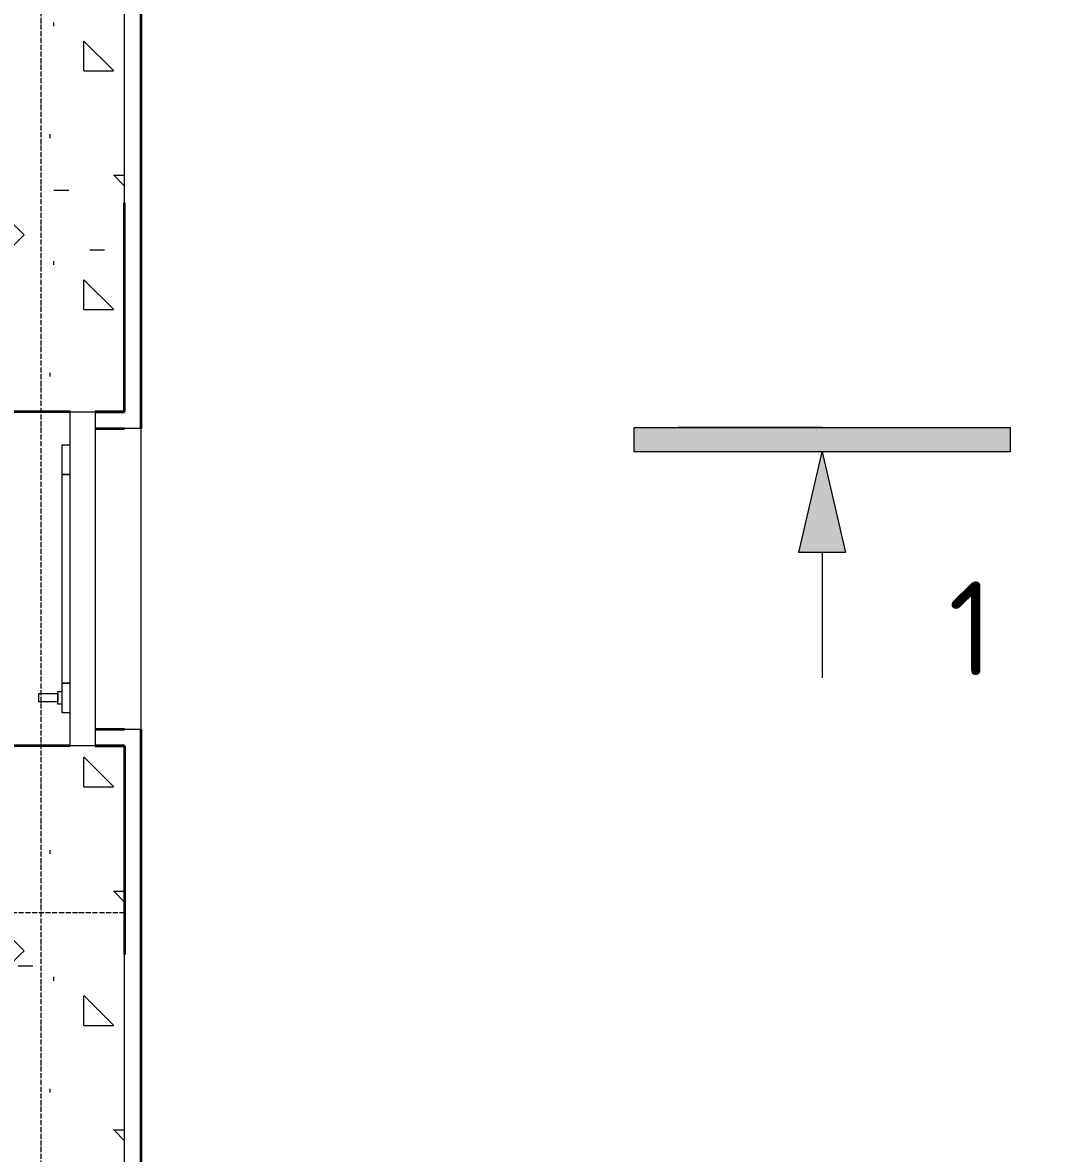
# Model space of a CAD drawing. Header units: millimetres. Extents: x -3455 to 18297, y 115676 to 128916.
# Drawn here: x 15856 to 18297, y 121423 to 124132 of the extents above; entities that cross this region are included whole.
import ezdxf

# ---------------------------------------------------------------- set-up
doc = ezdxf.new("R2010")
doc.units = ezdxf.units.MM
doc.linetypes.add('Осевая 12-2-2', pattern=[16, 12, -2, 0, -2])
doc.linetypes.add('Штрих', pattern=[6.35, 3.175, -3.175])
for name, color, linetype, lineweight in [('A-GENM', 9, 'Continuous', 13), ('A-GLAZ', 8, 'Continuous', 13), ('A-WALL', 8, 'Continuous', 13), ('A-WALL-PATT', 8, 'Continuous', 13), ('G-ANNO-SYMB', 8, 'Штрих', 13), ('S-GRID', 8, 'Continuous', 13), ('АР_подложка', 8, 'Continuous', 13)]:
    doc.layers.add(name, color=color, linetype=linetype, lineweight=lineweight)
doc.styles.add('GOST Common', font='GOST_Common.ttf', dxfattribs={"height": 225})

# ---------------------------------------------------------------- blocks, each defined once
blk = doc.blocks.new('INT 20 Окно Прямоугольник 1ст - INT 20 Окно Прямоугольник 1ст 800-750h-2861357-Планировочное решение')
at = {"layer": 'A-GLAZ'}
for p, q in [((-400, 130), (400, 130)), ((-400, 70), (-400, 130)), ((400, 130), (400, 70)), ((400, 70), (-400, 70))]:
    blk.add_line(p, q, dxfattribs=at)
blk = doc.blocks.new('INT 20 Откосы окон снаружи Прямоугольник - INT 20 Откосы окон снаружи Прямоугольник-2855487-Планировочное решение')
at = {"layer": 'A-WALL', "lineweight": 35}
for p, q in [((-416.7, -80), (-416.7, -10)), ((-376.7, -80), (-376.7, -10)), ((343.3, -80), (343.3, -10)), ((383.3, -80), (383.3, -10))]:
    blk.add_line(p, q, dxfattribs=at)
blk = doc.blocks.new('INT 20 Створка - 04_ Левое поворотно-откидное-2844988-Планировочное решение')
at = {"layer": 'A-GENM'}
for p, q in [((170, -60), (170, -50)), ((200, -50), (200, -60)), ((200, -60), (170, -60)), ((175, -105), (175, -60)), ((175, -60), (195, -60)), ((195, -60), (195, -105)), ((195, -105), (175, -105))]:
    blk.add_line(p, q, dxfattribs=at)
at = {"layer": 'A-GLAZ'}
for p, q in [((-420, -30), (-420, -50)), ((-420, -50), (-350, -50)), ((-350, -50), (-350, -30)), ((-350, -30), (-350, -50)), ((-350, -50), (150, -50)), ((150, -30), (150, -50)), ((150, -50), (150, -30)), ((150, -50), (220, -50)), ((220, -50), (220, -30))]:
    blk.add_line(p, q, dxfattribs=at)
blk = doc.blocks.new('INT 20 Подоконник - Подоконник снаружи-2855419-Планировочное решение')
at = {"layer": 'A-GLAZ'}
for p, q in [((310, 110), (-410, 110)), ((-410, 110), (-410, 100)), ((310, 100), (310, 110)), ((-410, 100), (-410, 70)), ((310, 70), (310, 100))]:
    blk.add_line(p, q, dxfattribs=at)
blk = doc.blocks.new('Разрез - Сверху-1538599-Планировочное решение')
at = {"layer": 'G-ANNO-SYMB', "linetype": 'Continuous'}
for points in [[(-6, 0), (6, 0), (6, -0.784), (-6, -0.784)], [(-0.743, -4), (0, -0.784), (0.743, -4)]]:
    blk.add_hatch(color=256, dxfattribs=at).paths.add_polyline_path(points)
for p, q in [((-6, 0), (-6, -0.784)), ((6, 0), (-6, 0)), ((6, -0.784), (6, 0)), ((-6, -0.784), (6, -0.784)), ((0, -0.784), (-0.743, -4)), ((0.743, -4), (0, -0.784)), ((-0.743, -4), (0.743, -4)), ((0, -4), (0, -8))]:
    blk.add_line(p, q, dxfattribs=at)
blk = doc.blocks.new('АР_bath')
at = {"layer": 'A-WALL-PATT', "lineweight": 9}
h = blk.add_hatch(dxfattribs=at)
h.set_pattern_fill('FP_1', color=256, style=0, pattern_type=2)
h.set_pattern_definition([(0, (0, 0), (571.5, 571.5), [71.437, -500.062]), (90, (0, 0), (-571.5, 571.5), [71.437, -500.062]), (135, (71.44, 0), (-571.501, 0), [101.028, -707.195]), (0, (71.44, 321.47), (571.5, 571.5), [71.437, -500.062]), (45, (107.16, 285.75), (0, 571.501), [50.514, -757.709]), (135, (107.16, 285.75), (-571.501, 0), [50.514, -757.709]), (0, (285.75, 464.34), (571.5, 571.5), [101.028, -470.472]), (45, (285.75, 464.34), (0, 571.501), [71.437, -736.786]), (135, (386.78, 464.34), (-571.501, 0), [71.437, -736.786]), (90, (392.9, 142.9), (-571.5, 571.5), [71.437, -500.062]), (45, (392.9, 142.88), (0, 571.501), [50.514, -757.709]), (135, (428.62, 178.6), (-571.501, 0), [50.514, -757.709]), (0, (71.44, 142.9), (571.5, 571.5), [35.719, -478.631]), (0, (500.06, 285.75), (571.5, 571.5), [35.719, -478.631]), (90, (321.47, 357.2), (-571.5, 571.5), [35.719, -478.631]), (135, (392.9, 35.7), (-571.501, 0), [50.514, -757.709]), (135, (142.88, 428.62), (-571.501, 0), [50.514, -757.709]), (45, (267.9, 187.52), (0, 571.501), [50.514, -757.709]), (90, (196.45, 71.44), (-571.5, 571.5), [8.93, -562.57]), (90, (223.24, 312.54), (-571.5, 571.5), [8.93, -562.57]), (90, (491.13, 410.77), (-571.5, 571.5), [8.93, -562.57]), (90, (500.06, 107.16), (-571.5, 571.5), [8.93, -562.57])])
h.paths.add_polyline_path([(17868.2, 4872.6), (18268.2, 4872.6), (18268.2, 6572.6), (17868.2, 6572.6), (17868.2, 5000.2)])
h.paths.add_polyline_path([(17868.2, 8372.6), (18268.2, 8372.6), (18268.2, 9122.6), (17868.2, 9122.6), (17868.2, 8522.6)])
h.paths.add_polyline_path([(17868.2, 10122.6), (18268.2, 10122.6), (18268.2, 11472.6), (17868.2, 11472.6), (17868.2, 10124.4)])
h = blk.add_hatch(dxfattribs=at)
h.set_pattern_fill('FP_2', color=256, style=0, pattern_type=2)
h.set_pattern_definition([(0, (0, 0), (571.5, 571.5), [71.437, -500.062]), (90, (0, 0), (-571.5, 571.5), [71.437, -500.062]), (135, (71.44, 0), (-571.501, 0), [101.028, -707.195]), (0, (71.44, 321.47), (571.5, 571.5), [71.437, -500.062]), (45, (107.16, 285.75), (0, 571.501), [50.514, -757.709]), (135, (107.16, 285.75), (-571.501, 0), [50.514, -757.709]), (0, (285.75, 464.34), (571.5, 571.5), [101.028, -470.472]), (45, (285.75, 464.34), (0, 571.501), [71.437, -736.786]), (135, (386.78, 464.34), (-571.501, 0), [71.438, -736.786]), (90, (392.9, 142.9), (-571.5, 571.5), [71.437, -500.062]), (45, (392.9, 142.88), (0, 571.501), [50.514, -757.709]), (135, (428.62, 178.6), (-571.501, 0), [50.514, -757.709]), (0, (71.44, 142.9), (571.5, 571.5), [35.719, -478.631]), (0, (500.06, 285.75), (571.5, 571.5), [35.719, -478.631]), (90, (321.47, 357.2), (-571.5, 571.5), [35.719, -478.631]), (135, (392.9, 35.7), (-571.501, 0), [50.514, -757.709]), (135, (142.88, 428.62), (-571.501, 0), [50.514, -757.709]), (45, (267.9, 187.52), (0, 571.501), [50.514, -757.709]), (90, (196.45, 71.44), (-571.5, 571.5), [8.93, -562.57]), (90, (223.24, 312.54), (-571.5, 571.5), [8.93, -562.57]), (90, (491.13, 410.77), (-571.5, 571.5), [8.93, -562.57]), (90, (500.06, 107.16), (-571.5, 571.5), [8.93, -562.57])])
h.paths.add_polyline_path([(18268.2, 6572.6), (18268.2, 7072.6), (17868.2, 7072.6), (17868.2, 6572.6), (18217.2, 6572.6)])
h.paths.add_polyline_path([(17868.2, 7872.6), (18268.2, 7872.6), (18268.2, 8372.6), (17868.2, 8372.6), (17868.2, 7942.6)])
at = {"layer": 'A-WALL', "lineweight": 35}
for p, q in [((18308.2, 7832.6), (18308.2, 9162.6)), ((18268.2, 7872.6), (18268.2, 8372.6)), ((18138.2, 7872.6), (17868.2, 7872.6)), ((18268.2, 7872.6), (18198.2, 7872.6)), ((18308.2, 3632.6), (18308.2, 7112.6)), ((18138.2, 7072.6), (17868.2, 7072.6)), ((18268.2, 7072.6), (18198.2, 7072.6)), ((18268.2, 7072.6), (18268.2, 6572.6))]:
    blk.add_line(p, q, dxfattribs=at)
at = {"layer": 'A-WALL'}
for p, q in [((18268.2, 8372.6), (18268.2, 9122.6)), ((18268.2, 4872.6), (18268.2, 6572.6))]:
    blk.add_line(p, q, dxfattribs=at)
at = {"layer": 'G-ANNO-SYMB', "linetype": 'Continuous'}
blk.add_line((19938.1, 7835.2), (19593.6, 7835.2), dxfattribs=at)
at = {"layer": 'S-GRID', "linetype": 'Осевая 12-2-2'}
for p, q in [((18068.2, 11472.6), (18068.2, 1288.7)), ((18268.2, 6672.6), (-101.7, 6672.6))]:
    blk.add_line(p, q, dxfattribs=at)
at = {"layer": 'A-GENM', "rotation": 269.9999999999999}
blk.add_blockref('INT 20 Створка - 04_ Левое поворотно-откидное-2844988-Планировочное решение', (18168.2, 7372.6), dxfattribs=at)
at = {"layer": 'A-GLAZ'}
for name, p, rotation in [('INT 20 Окно Прямоугольник 1ст - INT 20 Окно Прямоугольник 1ст 800-750h-2861357-Планировочное решение', (18068.2, 7472.6), 269.9999999999999), ('INT 20 Подоконник - Подоконник снаружи-2855419-Планировочное решение', (18198.2, 7422.6), 270.0000000000007)]:
    blk.add_blockref(name, p, dxfattribs=dict(at, rotation=rotation))
at = {"layer": 'A-WALL', "lineweight": 35, "rotation": 269.9999999999999}
blk.add_blockref('INT 20 Откосы окон снаружи Прямоугольник - INT 20 Откосы окон снаружи Прямоугольник-2855487-Планировочное решение', (18278.2, 7455.9), dxfattribs=at)
at = {"layer": 'G-ANNO-SYMB', "linetype": 'Continuous', "extrusion": (0, 0, -1), "xscale": 74.99999999999996, "yscale": 74.99999999999996, "zscale": 74.99999999999996}
blk.add_blockref('Разрез - Сверху-1538599-Планировочное решение', (-19938.1, 7835.2), dxfattribs=at)
at = {"layer": 'G-ANNO-SYMB', "linetype": 'Continuous', "insert": (20240, 7466.3), "char_height": 225, "width": 144.304, "attachment_point": 1, "style": 'GOST Common', "bg_fill": 3, "box_fill_scale": 0, "bg_fill_color": 256, "bg_fill_true_color": 256, "bg_fill_transparency": 256}
blk.add_mtext('\\fGOST Common|b0|i0|c204|p34|;1', dxfattribs=at)

msp = doc.modelspace()

# ---------------------------------------------------------------- block references
at = {"layer": 'АР_подложка'}
msp.add_blockref('АР_bath', (-2168, 115327), dxfattribs=at)

doc.saveas('drawing.dxf')
